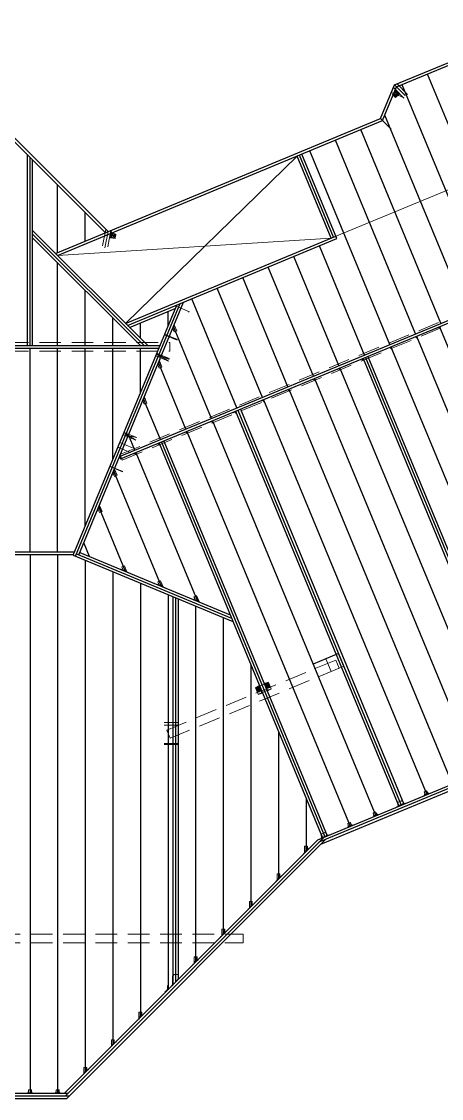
# Model space of a CAD drawing. Header units: inches. Extents: x 23391 to 25615, y 13217 to 14131.
# Drawn here: x 24911 to 25154, y 13217 to 13840 of the extents above; entities that cross this region are included whole.
import ezdxf

# ---------------------------------------------------------------- set-up
doc = ezdxf.new("R2010")
doc.units = ezdxf.units.IN
doc.header["$MEASUREMENT"] = 0
doc.linetypes.add('HIDDEN', pattern=[0.375, 0.25, -0.125])
doc.layers.get('0').update_dxf_attribs({"color": 8, "lineweight": 9})
for name, color, linetype, lineweight in [('BEAM SEAT', 7, 'Continuous', 20), ('FLOOR BEAMS', 3, 'HIDDEN', 20), ('FLOOR FRAMING HARDWARE', 7, 'Continuous', 20), ('FLOOR JOISTS', 3, 'Continuous', 30), ('FLOOR JOISTS PT', 44, 'Continuous', 30), ('FOUNDATION', 7, 'Continuous', 30)]:
    doc.layers.add(name, color=color, linetype=linetype, lineweight=lineweight)
doc.layers.add('DIMENSIONS', color=3, linetype='Continuous')

# ---------------------------------------------------------------- blocks, each defined once
blk = doc.blocks.new('SUL210-t')
for p, q in [((-0.85, 2.14), (-2.29, 0.71)), ((-2.29, 0.71), (-2.24, 0.66)), ((-2.24, 0.66), (-0.79, 2.11)), ((-2.24, 0.66), (-1.14, -0.44)), ((-2.17, 2.26), (-0.92, 2.26)), ((-2.17, 2.2), (-2.17, 2.26)), ((-0.92, 2.2), (-2.17, 2.2)), ((-1.14, -0.44), (1.51, 2.21)), ((1.56, 2.16), (-1.09, -0.49)), ((-0.83, 2.08), (-0.79, 2.04)), ((1.27, 1.96), (-0.79, 2.04)), ((-0.22, 0.38), (-0.26, 0.43)), ((2.59, 2.24), (1.6, 2.24)), ((1.6, 2.18), (2.59, 2.18)), ((2.59, 2.18), (2.59, 2.24)), ((-1.09, -0.49), (-1.14, -0.44))]:
    blk.add_line(p, q)
for centre, radius, start, end in [((-0.92, 2.13), 0.125, 350.15846, 90), ((-0.92, 2.13), 0.062, 4.66172, 90), ((1.6, 2.12), 0.125, 90, 135), ((1.6, 2.12), 0.062, 90, 135)]:
    blk.add_arc(centre, radius, start, end)
blk = doc.blocks.new('LUS210-t')
for p, q in [((-0.91, 2.06), (-1.84, 2.06)), ((-1.84, 2.06), (-1.84, 2)), ((-1.84, 2), (-0.91, 2)), ((-1.28, 1.65), (-1.28, 2)), ((-1.21, 1.62), (-1.28, 1.65)), ((-1.16, 1.62), (-1.21, 1.62)), ((-1.16, 1.62), (-1.09, 1.65)), ((-1.09, 2), (-1.09, 1.65)), ((-1.02, 1.24), (-0.86, 1.39)), ((-0.99, 1.2), (-1.02, 1.24)), ((-0.99, 1.2), (-0.84, 1.12)), ((-0.84, 1.94), (-0.84, 0.2)), ((-0.84, 0.2), (-0.71, 0.07)), ((-0.78, 0.13), (-0.78, 1.94)), ((0, 1.75), (-0.69, 1.75)), ((0, 0), (-0.69, 0)), ((0, 1.75), (0.69, 1.75)), ((0, 0), (0.69, 0)), ((0.85, 0.2), (0.71, 0.07)), ((0.78, 0.13), (0.78, 1.94)), ((0.84, 1.94), (0.84, 0.19)), ((0.99, 1.2), (0.84, 1.12)), ((1.02, 1.24), (0.86, 1.39)), ((0.91, 2.06), (1.84, 2.06)), ((1.84, 2), (0.91, 2)), ((0.99, 1.2), (1.02, 1.24)), ((1.09, 1.65), (1.09, 2)), ((1.16, 1.62), (1.09, 1.65)), ((1.21, 1.62), (1.16, 1.62)), ((1.21, 1.62), (1.28, 1.65)), ((1.28, 2), (1.28, 1.65)), ((1.84, 2.06), (1.84, 2))]:
    blk.add_line(p, q)
for centre, radius, start, end in [((-0.91, 1.94), 0.125, 0, 90), ((-0.91, 1.94), 0.0625, 0, 90), ((-0.91, 1.44), 0.0647, 315, 0), ((-0.78, 1.75), 0.0937, 269.99988, 359.99998), ((-0.78, 0), 0.0937, 0.00031, 45.00023), ((0.78, 1.75), 0.0937, 180.00002, 270.00012), ((0.78, 0), 0.0937, 134.99977, 179.99969), ((0.91, 1.94), 0.125, 90, 180), ((0.91, 1.94), 0.0625, 90, 180), ((0.91, 1.44), 0.0647, 180, 225)]:
    blk.add_arc(centre, radius, start, end)
blk = doc.blocks.new('SUR210-2-t')
for p, q in [((-4.78, 4.64), (-3.34, 4.64)), ((-4.78, 4.64), (-4.78, 4.57)), ((-3.34, 4.57), (-4.78, 4.57)), ((-3.29, 4.56), (0.31, 0.95)), ((0.39, 0.95), (-3.25, 4.6)), ((1.32, 4.55), (-3.2, 4.55)), ((1.52, 0.95), (0.31, 0.95)), ((3.17, 2.6), (1.35, 4.42)), ((1.39, 4.47), (3.21, 2.64)), ((1.43, 4.57), (4.11, 4.57)), ((4.11, 4.64), (1.44, 4.64)), ((3.21, 2.64), (1.52, 0.95)), ((4.11, 4.57), (4.11, 4.64))]:
    blk.add_line(p, q)
for centre, radius, start, end in [((-3.34, 4.51), 0.125, 45, 90), ((-3.34, 4.51), 0.062, 45, 90), ((1.44, 4.51), 0.125, 90, 225), ((1.43, 4.51), 0.062, 90, 225)]:
    blk.add_arc(centre, radius, start, end)
blk = doc.blocks.new('LUS210-2-t')
for p, q in [((-1.66, 2.27), (-2.69, 2.27)), ((-2.69, 2.27), (-2.69, 2.2)), ((-2.69, 2.2), (-1.69, 2.2)), ((-2.09, 1.95), (-2.09, 2.2)), ((-2, 2.16), (-2.09, 2.07)), ((-2.09, 1.95), (-1.91, 1.95)), ((-2, 2.16), (-1.91, 2.07)), ((-1.91, 1.95), (-1.91, 2.2)), ((-1.8, 1.17), (-1.64, 1.33)), ((-1.77, 1.14), (-1.8, 1.17)), ((-1.77, 1.14), (-1.63, 1.06)), ((-1.63, 2.14), (-1.63, 0)), ((-1.19, 0), (-1.63, 0)), ((-1.56, 2.14), (-1.56, 2.17)), ((-1.56, 2.14), (-1.56, 0)), ((-1.19, 2), (-1.56, 2)), ((0.94, 2), (-0.94, 2)), ((-0.94, 0), (0.94, 0)), ((1.19, 2), (1.56, 2)), ((1.62, 0), (1.19, 0)), ((1.56, 2.14), (1.56, 2.17)), ((1.56, 2.14), (1.56, 0)), ((1.62, 0), (1.62, 2.14)), ((1.77, 1.14), (1.62, 1.06)), ((1.8, 1.17), (1.64, 1.33)), ((1.66, 2.27), (2.91, 2.27)), ((2.91, 2.2), (1.69, 2.2)), ((1.77, 1.14), (1.8, 1.17)), ((1.91, 1.95), (1.91, 2.2)), ((2, 2.16), (1.91, 2.07)), ((1.91, 1.95), (2.09, 1.95)), ((2, 2.16), (2.09, 2.07)), ((2.09, 1.95), (2.09, 2.2)), ((2.91, 2.27), (2.91, 2.2))]:
    blk.add_line(p, q)
for centre, radius, start, end in [((-1.69, 2.14), 0.062, 0, 90), ((-1.67, 2.16), 0.111, 8.5739, 81.4261), ((-1.69, 1.38), 0.0647, 315, 0), ((-1.06, 2), 0.125, 180, 0), ((-1.06, 0), 0.125, 0, 180), ((1.06, 2), 0.125, 180, 0), ((1.06, 0), 0.125, 0, 180), ((1.67, 2.16), 0.111, 98.5739, 171.4261), ((1.69, 2.14), 0.062, 90, 180), ((1.69, 1.38), 0.0647, 180, 225)]:
    blk.add_arc(centre, radius, start, end)
blk = doc.blocks.new('HGT-2-t')
for p, q in [((-4.08, 4.14), (-4.08, 0.11)), ((-2.02, 4.14), (-4.08, 4.14)), ((-4.08, 0.11), (-2.02, 0.11)), ((-2.45, 4.31), (-3.94, 4.31)), ((-3.94, 4.31), (-3.94, 4.14)), ((-3.94, 4.31), (-3.94, 4.14)), ((-3.94, 0.11), (-3.94, -0.06)), ((-3.94, -0.06), (-3.94, 0.11)), ((-3.94, 0.11), (-3.94, -0.06)), ((-3.32, 1.64), (-3.32, 2.64)), ((-2.45, 4.31), (-2.2, 4.38)), ((-2.36, 2.64), (-2.36, 1.64)), ((-2.29, 4.17), (-2.12, 4.21)), ((-2.29, 0.08), (-2.12, 0.04)), ((-2.02, 4.14), (-1.83, 3.94)), ((-2.02, 0.11), (-1.83, 0.31)), ((-1.83, 0.11), (-1.83, 4.14)), ((-1.83, 4.14), (1.83, 4.14)), ((1.83, 0.11), (-1.83, 0.11)), ((2.02, 4.14), (1.83, 3.94)), ((2.02, 0.11), (1.83, 0.31)), ((2.02, 4.14), (4.08, 4.14)), ((4.08, 0.11), (2.02, 0.11)), ((2.29, 4.17), (2.12, 4.21)), ((2.29, 0.08), (2.12, 0.04)), ((2.45, 4.31), (2.2, 4.38)), ((2.36, 2.64), (2.36, 1.64)), ((2.45, 4.31), (3.94, 4.31)), ((3.32, 1.64), (3.32, 2.64)), ((3.94, 4.31), (3.94, 4.14)), ((3.94, 4.31), (3.94, 4.14)), ((3.94, 0.11), (3.94, -0.06)), ((3.94, -0.06), (3.94, 0.11)), ((3.94, 0.11), (3.94, -0.06)), ((4.08, 4.14), (4.08, 0.11)), ((-3.94, -0.06), (-2.45, -0.06)), ((-2.45, -0.06), (-2.2, -0.13)), ((2.45, -0.06), (2.2, -0.13)), ((3.94, -0.06), (2.45, -0.06))]:
    blk.add_line(p, q)
at = {"linetype": 'HIDDEN'}
for p, q in [((-1.64, 0.11), (-1.64, 4.14)), ((1.64, 0.11), (1.64, 4.14))]:
    blk.add_line(p, q, dxfattribs=at)
at = {"linetype": 'Continuous'}
blk.add_line((1.83, 0.11), (1.83, 4.14), dxfattribs=at)
blk.add_line((1.83, 0.11), (1.83, 4.14), dxfattribs=at)
for centre, radius, start, end in [((-2.84, 2.64), 0.481, 0, 180), ((-2.84, 1.64), 0.481, 180, 0), ((-2.45, 4.51), 0.376, 270, 295.0337), ((-2.45, -0.26), 0.376, 64.9663, 90), ((-2.06, 3.94), 0.463, 25.68699, 107.75127), ((-2.06, 0.31), 0.463, 252.24873, 334.31301), ((-2.03, 3.95), 0.276, 43.57982, 109.36342), ((-2.03, 0.3), 0.276, 250.63658, 316.42018), ((2.06, 3.94), 0.463, 72.24873, 154.31301), ((2.06, 0.31), 0.463, 205.68699, 287.75127), ((2.03, 3.95), 0.276, 70.63658, 136.42018), ((2.03, 0.3), 0.276, 223.57982, 289.36342), ((2.45, 4.51), 0.376, 244.9663, 270), ((2.45, -0.26), 0.376, 90, 115.0337), ((2.84, 2.64), 0.481, 0, 180), ((2.84, 1.64), 0.481, 180, 0)]:
    blk.add_arc(centre, radius, start, end)
blk = doc.blocks.new('HD2A-t')
for p, q in [((-0.97, 2.58), (-1.1, 0.45)), ((-0.98, 0.33), (-0.98, 2.58)), ((-0.98, 2.58), (-0.67, 2.58)), ((-0.73, 0.11), (-0.9, 0.11)), ((-0.9, 0.11), (-0.9, 0)), ((-0.9, 0), (0.9, 0)), ((-0.85, 0.33), (-0.85, 2.58)), ((-0.76, 0.34), (-0.85, 0.34)), ((-0.76, 0.22), (0.83, 0.22)), ((-0.53, 0.33), (-0.75, 0.33)), ((-0.73, 0.11), (0.83, 0.11)), ((-0.71, 2.58), (0.8, 2.58)), ((-0.61, 2.43), (0.66, 2.43)), ((-0.61, 0.81), (0.66, 0.81)), ((-0.6, 2.05), (0.66, 2.05)), ((-0.6, 0.43), (0.66, 0.43)), ((-0.54, 2.58), (0.59, 2.58)), ((0.73, 0.33), (-0.54, 0.33)), ((0.86, 0.33), (0.71, 0.33)), ((0.72, 2.58), (1.03, 2.58)), ((0.83, 0.22), (0.83, 0.11)), ((0.86, 0.34), (0.91, 0.34)), ((0.91, 0.29), (0.91, 2.58)), ((0.91, 0.29), (0.91, 0.2)), ((1.02, 2.58), (1.16, 0.3)), ((1.03, 2.58), (1.03, 0.33)), ((1.03, 0.33), (1.03, 0.14))]:
    blk.add_line(p, q)
blk.add_circle((0.03, 1.45), 0.344)
for centre, radius, start, end in [((-0.81, 0.41), 0.292, 171.77365, 270.80438), ((-0.66, 0.43), 0.331, 197.9575, 258.03716), ((-0.89, 1.43), 0.122, 290.72091, 69.27909), ((-0.75, 0.32), 0.103, 175.34071, 257.95778), ((-0.74, 0.28), 0.0587, 98.62532, 248.06583), ((-0.57, 2.24), 0.191, 99.88653, 260.11347), ((-0.57, 0.62), 0.191, 99.88653, 260.11347), ((-0.6, 2.57), 0.0641, 170.06052, 9.93948), ((-0.6, 0.32), 0.0739, 10.67666, 169.32334), ((0.65, 0.32), 0.0739, 10.67666, 169.32334), ((0.65, 2.57), 0.068, 173.86112, 6.13888), ((0.67, 2.24), 0.188, 269.49799, 90.50201), ((0.67, 0.62), 0.188, 269.49799, 90.50201), ((0.95, 1.44), 0.128, 105.82535, 248.16411), ((0.82, 0.2), 0.0944, 269.78457, 357.42107), ((0.86, 0.28), 0.0542, 353.89665, 92.0291), ((0.87, 0.16), 0.156, 263.14414, 354.23594), ((0.9, 0.28), 0.265, 274.66659, 5.27289)]:
    blk.add_arc(centre, radius, start, end)
blk = doc.blocks.new('A35-r')
for p, q in [((0, 0.046875), (0, 0)), ((0, 0.046875), (1.276125, 0.046875)), ((0, 0), (1.271, 0)), ((0.797125, 0.328141), (0.797125, 0.046875)), ((0.797125, 0.328141), (1.015375, 0.32813)), ((1.015375, 0.32813), (1.015375, 0.046875)), ((1.328125, 1.421875), (1.375, 1.421875)), ((1.328125, 1.421875), (1.328125, 0.098875)), ((1.375, 1.421875), (1.375, 0.104))]:
    blk.add_line(p, q)
for centre, radius in [((1.271, 0.104), 0.104), ((1.276125, 0.098875), 0.052)]:
    blk.add_arc(centre, radius, 270, 0)
blk = doc.blocks.new('SUR210-t')
for p, q in [((-2.59, 2.8), (-1.6, 2.8)), ((-2.59, 2.74), (-2.59, 2.8)), ((-1.6, 2.74), (-2.59, 2.74)), ((-1.56, 2.72), (1.09, 0.07)), ((1.14, 0.11), (-1.51, 2.76)), ((-1.27, 2.52), (0.79, 2.59)), ((0.22, 0.94), (0.26, 0.99)), ((2.24, 1.22), (0.79, 2.67)), ((0.83, 2.63), (0.79, 2.59)), ((0.85, 2.7), (2.29, 1.26)), ((2.17, 2.81), (0.92, 2.81)), ((0.92, 2.75), (2.17, 2.75)), ((1.09, 0.07), (1.14, 0.11)), ((2.24, 1.22), (1.14, 0.11)), ((2.17, 2.75), (2.17, 2.81)), ((2.29, 1.26), (2.24, 1.22))]:
    blk.add_line(p, q)
for centre, radius, start, end in [((-1.6, 2.67), 0.125, 45, 90), ((-1.6, 2.67), 0.062, 45, 90), ((0.92, 2.69), 0.125, 90, 189.84154), ((0.92, 2.69), 0.062, 90, 175.33828)]:
    blk.add_arc(centre, radius, start, end)

msp = doc.modelspace()

# ---------------------------------------------------------------- linework, layer by layer
for p, q in [((25125.83, 13797.72), (25127.81, 13799.7)), ((25126.11, 13797.44), (25125.83, 13797.72)), ((25125.84, 13797.71), (25127.72, 13799.85)), ((25127.96, 13799.64), (25125.93, 13797.61)), ((25127.37, 13796.18), (25126.04, 13797.51)), ((25127.22, 13796.33), (25126.22, 13797.33)), ((25127.41, 13796.4), (25126.26, 13797.55)), ((25127.73, 13796.74), (25126.6, 13797.88)), ((25129.47, 13798.04), (25127.49, 13796.06)), ((25127.6, 13795.95), (25129.59, 13797.71)), ((25129.59, 13797.92), (25127.61, 13795.94)), ((25128.84, 13797.84), (25127.7, 13798.98)), ((25127.82, 13799.7), (25127.98, 13799.87)), ((25127.96, 13799.54), (25127.92, 13799.59)), ((25127.96, 13799.64), (25128.03, 13799.71)), ((25127.97, 13799.55), (25128.1, 13799.42)), ((25129.17, 13798.17), (25128.03, 13799.31)), ((25128.08, 13799.43), (25129.2, 13798.32)), ((25128.09, 13799.62), (25128.18, 13799.72)), ((25129.5, 13798.21), (25128.09, 13799.62)), ((25129.56, 13798.34), (25128.19, 13799.72)), ((25129.81, 13798.29), (25128.22, 13799.88)), ((25129.19, 13798.32), (25129.39, 13798.13)), ((25129.39, 13798.11), (25129.47, 13798.03)), ((25129.57, 13798.34), (25129.72, 13798.19)), ((25129.72, 13798.19), (25129.81, 13798.29)), ((25127.61, 13795.94), (25127.33, 13796.22)), ((24962.33, 13717.47), (24961.89, 13715.26)), ((24962.43, 13717.23), (24962.05, 13715.32)), ((24962.18, 13715.29), (24962.05, 13715.32)), ((24962.57, 13717.25), (24962.18, 13715.29)), ((24962.31, 13715.23), (24962.35, 13715.42)), ((24962.47, 13717.45), (24962.33, 13717.47)), ((24962.34, 13715.39), (24962.65, 13716.94)), ((24962.43, 13717.24), (24962.47, 13717.45)), ((24962.79, 13717), (24962.47, 13715.42)), ((24962.65, 13716.93), (24962.7, 13717.21)), ((24962.71, 13717.22), (24962.74, 13717.33)), ((24962.73, 13717.32), (24965.48, 13716.78)), ((24962.76, 13717.48), (24965.51, 13716.94)), ((24963.25, 13716.91), (24962.93, 13715.32)), ((24965.51, 13716.93), (24962.94, 13717.61)), ((24964.78, 13716.6), (24964.46, 13715.02)), ((24965.24, 13716.52), (24964.92, 13714.93)), ((24965.44, 13716.61), (24965.08, 13714.76)), ((24965.4, 13716.4), (24965.13, 13715.02)), ((24965.51, 13716.94), (24965.43, 13716.55)), ((24962.27, 13715.02), (24962.03, 13715.07)), ((24962.24, 13715.18), (24962.14, 13715.2)), ((24965.02, 13714.48), (24962.2, 13714.86)), ((24962.24, 13715.18), (24965.05, 13714.62)), ((24965.02, 13714.48), (24962.27, 13715.02)), ((24962.32, 13715.23), (24962.31, 13715.17)), ((24965.1, 13714.86), (24965.02, 13714.48)), ((24993.79, 13278.13), (24995.37, 13279.71)), ((24993.82, 13278.1), (24995.4, 13279.68)), ((24995.38, 13279.74), (24995.4, 13281.96)), ((24995.44, 13281.96), (24995.4, 13281.96)), ((24995.42, 13279.73), (24995.44, 13281.96)), ((24993.82, 13278.1), (24993.79, 13278.13))]:
    msp.add_line(p, q)
for centre in [(25127.71, 13797.83), (24963.89, 13715.97)]:
    msp.add_circle(centre, 0.429)
for centre, radius, start, end in [((25126.17, 13797.39), 0.085, 308.86112, 141.13888), ((25126.45, 13797.69), 0.235, 44.49799, 225.50201), ((25126.91, 13798.65), 0.16, 240.82535, 23.16411), ((25127.29, 13796.28), 0.0801, 305.06052, 144.93948), ((25127.54, 13796.6), 0.238, 234.88653, 35.11347), ((25127.88, 13799.12), 0.235, 44.49799, 225.50201), ((25127.98, 13799.64), 0.331, 49.66659, 140.27289), ((25128.01, 13799.6), 0.0677, 128.89665, 227.0291), ((25128.11, 13799.72), 0.195, 38.14414, 129.23594), ((25128.11, 13799.63), 0.118, 44.78457, 132.42107), ((25128.16, 13799.38), 0.0923, 145.67666, 304.32334), ((25128.54, 13797.03), 0.152, 65.72091, 204.27909), ((25128.98, 13798.03), 0.238, 234.88653, 35.11347), ((25129.27, 13798.27), 0.0923, 145.67666, 304.32334), ((25129.43, 13798.18), 0.0734, 233.62532, 23.06583), ((25129.39, 13798.14), 0.129, 310.34071, 32.95778), ((25129.22, 13798.11), 0.414, 332.9575, 33.03716), ((25129.37, 13798), 0.365, 306.77365, 45.80438), ((24962.09, 13715.26), 0.195, 161.89414, 252.98594), ((24962.16, 13715.31), 0.118, 168.53457, 256.17107), ((24962.35, 13715.49), 0.0923, 269.42666, 68.07334), ((24962.81, 13717.07), 0.414, 96.7075, 156.78716), ((24962.82, 13717.26), 0.365, 70.52365, 169.55438), ((24962.71, 13715.4), 0.235, 168.24799, 349.25201), ((24962.69, 13717.2), 0.129, 74.09071, 156.70778), ((24962.63, 13717.21), 0.0734, 357.37532, 146.81583), ((24962.65, 13717.03), 0.0923, 269.42666, 68.07334), ((24963.01, 13716.92), 0.238, 358.63653, 158.86347), ((24964.09, 13717.11), 0.152, 189.47091, 328.02909), ((24965, 13716.52), 0.238, 358.63653, 158.86347), ((24965.4, 13716.48), 0.0801, 68.81052, 268.68948), ((24962.23, 13715.19), 0.331, 173.41659, 264.02289), ((24962.25, 13715.24), 0.0677, 252.64665, 350.7791), ((24963.64, 13714.86), 0.16, 4.57535, 146.91411), ((24964.7, 13715), 0.235, 168.24799, 349.25201), ((24965.1, 13714.94), 0.085, 72.61112, 264.88888), ((24995.34, 13279.74), 0.04, 315, 359.52654), ((24995.34, 13279.73), 0.08, 315, 359.52654)]:
    msp.add_arc(centre, radius, start, end)
at = {"layer": 'BEAM SEAT', "lineweight": 9}
for p, q in [((24993.56, 13658.55), (25000.95, 13655.49)), ((24988.97, 13647.46), (24996.36, 13644.4)), ((24967.78, 13596.3), (24975.17, 13593.24)), ((24969.43, 13579.38), (24962.04, 13582.44)), ((25097.64, 13466.78), (25094.57, 13474.17)), ((25090.25, 13463.71), (25087.18, 13471.11)), ((25090.25, 13463.71), (25097.64, 13466.78)), ((24993.55, 13434.16), (25001.55, 13434.16)), ((24993.55, 13422.16), (25001.55, 13422.16))]:
    msp.add_line(p, q, dxfattribs=at)
at = {"layer": 'BEAM SEAT', "lineweight": 30}
for p, q in [((25094.57, 13474.17), (25079.79, 13468.04)), ((25097.64, 13466.78), (25094.57, 13474.17))]:
    msp.add_line(p, q, dxfattribs=at)
at = {"layer": 'DIMENSIONS', "color": 6, "lineweight": 9}
msp.add_line((25090.25, 13714.57), (25304.37, 13803.27), dxfattribs=at)
at = {"layer": 'FLOOR BEAMS', "color": 3, "ltscale": 50}
for p, q in [((24967.8, 13589.3), (25270.55, 13714.7)), ((24969.14, 13586.06), (25271.89, 13711.47)), ((24969.14, 13586.06), (24967.8, 13589.3))]:
    msp.add_line(p, q, dxfattribs=at)
at = {"layer": 'FLOOR BEAMS', "color": 3, "lineweight": 9, "ltscale": 50}
for p, q in [((24658.68, 13654.23), (24996.77, 13654.23)), ((24996.77, 13649.11), (24996.77, 13654.23)), ((24658.68, 13649.11), (24996.77, 13649.11))]:
    msp.add_line(p, q, dxfattribs=at)
at = {"layer": 'FLOOR BEAMS', "ltscale": 50}
for p, q in [((25092.9, 13470.37), (24994.97, 13429.8)), ((25092.9, 13470.37), (25094.86, 13465.63)), ((25094.86, 13465.63), (24996.93, 13425.06)), ((24616.23, 13311.71), (25039.23, 13311.71)), ((24616.23, 13306.58), (25039.23, 13306.58))]:
    msp.add_line(p, q, dxfattribs=at)
at = {"layer": 'FLOOR BEAMS', "lineweight": 9, "ltscale": 50}
msp.add_line((24996.93, 13425.06), (24994.97, 13429.8), dxfattribs=at)
at = {"layer": 'FLOOR BEAMS', "lineweight": 9}
msp.add_line((25039.23, 13306.58), (25039.23, 13311.71), dxfattribs=at)
at = {"layer": 'FLOOR JOISTS'}
for p, q in [((25126.98, 13803.27), (25215.68, 13840)), ((25128.13, 13802.12), (25215.68, 13838.38)), ((25198.29, 13683.69), (25146.14, 13809.58)), ((25118.93, 13783.82), (25126.98, 13803.27)), ((25183.51, 13677.57), (25131.36, 13803.46)), ((24967.65, 13588.16), (25482.52, 13801.42)), ((24968.23, 13586.77), (25483.09, 13800.03)), ((25120.08, 13782.67), (25128.13, 13802.12)), ((25168.72, 13671.44), (25121.36, 13785.78)), ((24899.11, 13778.16), (24959.49, 13717.78)), ((24899.73, 13779.66), (24960.99, 13718.4)), ((24930.55, 13705.79), (25118.93, 13783.82)), ((24931.7, 13704.65), (25120.08, 13782.67)), ((25153.94, 13665.32), (25107.49, 13777.46)), ((25124.38, 13653.07), (25077.93, 13765.22)), ((25139.16, 13659.2), (25092.71, 13771.34)), ((24914.23, 13652.42), (24914.23, 13763.04)), ((24915.73, 13652.42), (24915.73, 13761.54)), ((24917.23, 13652.42), (24917.23, 13760.04)), ((25090.25, 13714.57), (25070.54, 13762.15)), ((25091.63, 13715.15), (25071.92, 13762.73)), ((25093.59, 13714.34), (25073.31, 13763.3)), ((24931.73, 13706.28), (24931.73, 13745.54)), ((24947.73, 13712.91), (24947.73, 13729.54)), ((24917.23, 13719.12), (24983.93, 13652.42)), ((24917.23, 13716.99), (24981.81, 13652.42)), ((24971.12, 13665.23), (25093.02, 13715.72)), ((24917.23, 13714.87), (24979.68, 13652.42)), ((24972.26, 13664.08), (25093.59, 13714.34)), ((25109.6, 13646.95), (25083.43, 13710.13)), ((25094.81, 13640.83), (25068.65, 13704)), ((24931.73, 13652.42), (24931.73, 13700.37)), ((25080.03, 13634.7), (25053.86, 13697.88)), ((25065.25, 13628.58), (25039.08, 13691.76)), ((24947.73, 13652.42), (24947.73, 13684.37)), ((25050.47, 13622.46), (25024.3, 13685.64)), ((25035.69, 13616.34), (25009.52, 13679.51)), ((24940.75, 13531.05), (25000.74, 13675.88)), ((24942.14, 13530.48), (25002.7, 13676.69)), ((24944.1, 13531.29), (25004.66, 13677.5)), ((24973.41, 13662.93), (24999.93, 13673.92)), ((24995.73, 13663.78), (24995.73, 13672.18)), ((24963.73, 13652.42), (24963.73, 13668.37)), ((24979.73, 13656.62), (24979.73, 13665.55)), ((25020.9, 13610.21), (24998.85, 13663.46)), ((24664.43, 13652.42), (24991.02, 13652.42)), ((24665.06, 13650.92), (24990.4, 13650.92)), ((24915.73, 13532.93), (24915.73, 13650.92)), ((24931.73, 13532.93), (24931.73, 13650.92)), ((24947.73, 13547.9), (24947.73, 13650.92)), ((24963.73, 13586.52), (24963.73, 13650.92)), ((24979.73, 13625.15), (24979.73, 13650.92)), ((25006.12, 13604.09), (24990.19, 13642.56)), ((24991.34, 13597.97), (24981.53, 13621.65)), ((24976.56, 13591.84), (24972.87, 13600.75)), ((24967.65, 13588.16), (24968.23, 13586.77)), ((24977.13, 13590.46), (25012.75, 13504.47)), ((24964.21, 13579.84), (24991.84, 13513.13)), ((24955.55, 13558.94), (24970.94, 13521.79)), ((24946.89, 13538.03), (24950.03, 13530.45)), ((24713.93, 13532.93), (24941.53, 13532.93)), ((24714.55, 13531.43), (24940.91, 13531.43))]:
    msp.add_line(p, q, dxfattribs=at)
at = {"layer": 'FLOOR JOISTS', "color": 7, "lineweight": 20}
for p, q in [((25070.54, 13762.15), (24971.12, 13665.23)), ((24931.7, 13704.65), (25090.25, 13714.57))]:
    msp.add_line(p, q, dxfattribs=at)
at = {"layer": 'FLOOR JOISTS PT'}
for p, q in [((25153.13, 13663.36), (25262.06, 13400.39)), ((25139.73, 13657.81), (25243.11, 13408.23)), ((25124.95, 13651.69), (25222.21, 13416.89)), ((25108.78, 13644.99), (25203.45, 13416.44)), ((25110.17, 13645.56), (25204.84, 13417.01)), ((25111.56, 13646.14), (25206.23, 13417.59)), ((25095.39, 13639.44), (25190.06, 13410.89)), ((25080.61, 13633.32), (25175.28, 13404.77)), ((25065.82, 13627.2), (25160.49, 13398.64)), ((25037.65, 13615.52), (25132.32, 13386.97)), ((25051.04, 13621.07), (25145.71, 13392.52)), ((25034.87, 13614.38), (25129.54, 13385.82)), ((25036.26, 13614.95), (25130.93, 13386.4)), ((25021.48, 13608.83), (25116.15, 13380.28)), ((24993.3, 13597.16), (25087.97, 13368.6)), ((25006.7, 13602.7), (25101.37, 13374.15)), ((24990.53, 13596.01), (25085.2, 13367.46)), ((24991.91, 13596.58), (25086.58, 13368.03)), ((24915.73, 13531.43), (24915.73, 13219.58)), ((24931.73, 13531.43), (24931.73, 13219.58)), ((24940.75, 13531.05), (25033.32, 13492.71)), ((24942.71, 13531.86), (25032.5, 13494.67)), ((24944.67, 13532.67), (25031.69, 13496.63)), ((24947.73, 13528.16), (24947.73, 13231.55)), ((24963.73, 13521.53), (24963.73, 13247.55)), ((24979.73, 13514.9), (24979.73, 13263.55)), ((24995.73, 13508.28), (24995.73, 13279.55)), ((24998.55, 13507.11), (24998.55, 13282.37)), ((25000.05, 13506.49), (25000.05, 13283.87)), ((25001.55, 13505.86), (25001.55, 13285.37)), ((25011.73, 13501.65), (25011.73, 13295.55)), ((25027.73, 13495.02), (25027.73, 13311.55)), ((25043.73, 13467.57), (25043.73, 13327.55)), ((25059.73, 13428.94), (25059.73, 13343.55)), ((25082.53, 13366.35), (25209.46, 13418.93)), ((25083.38, 13365.08), (25211.42, 13418.11)), ((25084.23, 13363.81), (25213.38, 13417.3)), ((25075.73, 13390.31), (25075.73, 13359.55)), ((24935.77, 13219.58), (25082.53, 13366.35)), ((24936.39, 13218.08), (25086.16, 13367.85)), ((24937.01, 13216.58), (25087.01, 13366.58)), ((24716.95, 13218.08), (24938.51, 13218.08)), ((24717.57, 13219.58), (24937.89, 13219.58)), ((24718.45, 13216.58), (24937.01, 13216.58))]:
    msp.add_line(p, q, dxfattribs=at)
at = {"layer": 'FOUNDATION', "lineweight": 9}
for p, q in [((25133.11, 13797.14), (25126.98, 13803.27)), ((25133.11, 13797.14), (25126.98, 13803.27)), ((25134.61, 13797.77), (25128.48, 13803.89)), ((25132.48, 13795.64), (25126.36, 13801.77)), ((24960.99, 13718.4), (25118.93, 13783.82)), ((25125.05, 13777.7), (25118.93, 13783.82)), ((24959.71, 13719.68), (24957.84, 13710.24)), ((24960.99, 13718.4), (24959.11, 13708.96)), ((24962.65, 13719.09), (24960.78, 13709.66))]:
    msp.add_line(p, q, dxfattribs=at)
at = {"layer": 'FOUNDATION', "color": 6, "lineweight": 9}
for p, q in [((25125.16, 13798.88), (25132.56, 13795.82)), ((24963.89, 13715.97), (24962.61, 13719.07)), ((25008.24, 13671.95), (25000.45, 13675.17)), ((25007.68, 13671.71), (25007.84, 13672.11)), ((25001.14, 13655.94), (24993.75, 13659.01)), ((24989.14, 13647.87), (24995.98, 13643.47)), ((24996.55, 13644.86), (24989.16, 13647.92)), ((24995.98, 13643.47), (24988.59, 13646.53)), ((24996.55, 13644.86), (24988.59, 13646.53)), ((24977.03, 13597.74), (24969.64, 13600.8)), ((24977.61, 13599.13), (24969.64, 13600.8)), ((24970.2, 13602.13), (24977.03, 13597.74)), ((24977.61, 13599.13), (24970.22, 13602.19)), ((24974.07, 13590.58), (24966.68, 13593.64)), ((24969.48, 13579.49), (24962.09, 13582.56)), ((25001.55, 13432.66), (24993.55, 13432.66)), ((25001.55, 13421.41), (24993.55, 13421.41))]:
    msp.add_line(p, q, dxfattribs=at)

# ---------------------------------------------------------------- block references
at = {"layer": 'FLOOR FRAMING HARDWARE', "xscale": -1}
for name, p, rotation in [('SUR210-t', (25001.28, 13661.94), 67.50000000011103), ('SUR210-t', (24992.62, 13641.03), 67.50000000011103), ('SUR210-t', (24983.96, 13620.13), 67.50000000011094), ('SUR210-t', (24966.65, 13578.32), 67.50000000011094), ('SUR210-t', (24957.99, 13557.41), 67.50000000011094), ('SUR210-2-t', (24997.5, 13287.88), 225.0000000000737)]:
    msp.add_blockref(name, p, dxfattribs=dict(at, rotation=rotation))
at = {"layer": 'FLOOR FRAMING HARDWARE'}
for name, p, rotation in [('A35-r', (25153.57, 13661.87), 112.4999999998805), ('A35-r', (25140.17, 13656.32), 112.4999999998807), ('A35-r', (25125.39, 13650.2), 112.4999999998807), ('A35-r', (25109.22, 13643.5), 112.4999999998807), ('A35-r', (25095.82, 13637.95), 112.4999999998807), ('A35-r', (25081.04, 13631.83), 112.4999999998807), ('A35-r', (25066.26, 13625.71), 112.4999999998807), ('A35-r', (25051.48, 13619.58), 112.4999999998807), ('A35-r', (25035.31, 13612.89), 112.4999999998807), ('A35-r', (25021.91, 13607.34), 112.4999999998809), ('A35-r', (25007.13, 13601.21), 112.4999999998809), ('A35-r', (24990.96, 13594.52), 112.4999999998809), ('A35-r', (24977.57, 13588.97), 112.4999999998809), ('SUR210-t', (24971.54, 13524.62), 157.4999999998685), ('SUR210-t', (24992.44, 13515.96), 157.4999999998685), ('SUR210-t', (25013.35, 13507.3), 157.4999999998683), ('HGT-2-t', (25051.77, 13452.08), 22.49999999997715), ('HD2A-t', (25048.68, 13452.05), 22.50000000007343), ('HD2A-t', (25053.94, 13454.23), 22.50000000007343), ('LUS210-t', (25144.92, 13394.43), 202.4999999999771), ('LUS210-2-t', (25130.06, 13388.49), 202.4999999999771), ('LUS210-t', (25115.36, 13382.18), 202.4999999999771), ('LUS210-t', (25100.58, 13376.06), 202.4999999999771), ('LUS210-2-t', (25085.72, 13370.12), 202.4999999999771), ('SUL210-t', (25074.47, 13361.48), 225.0000000001474), ('SUL210-t', (25058.47, 13345.48), 225.0000000001474), ('SUL210-t', (25042.47, 13329.48), 225.0000000001474), ('SUL210-t', (25026.47, 13313.48), 225.0000000001474), ('SUL210-t', (25010.47, 13297.48), 225.0000000001474), ('SUL210-t', (24978.47, 13265.48), 225.0000000001475), ('SUL210-t', (24962.47, 13249.48), 225.0000000001475), ('SUL210-t', (24946.47, 13233.48), 225.0000000001475), ('LUS210-t', (24915.73, 13221.65), 180), ('LUS210-t', (24931.73, 13221.65), 180)]:
    msp.add_blockref(name, p, dxfattribs=dict(at, rotation=rotation))

doc.saveas('drawing.dxf')
